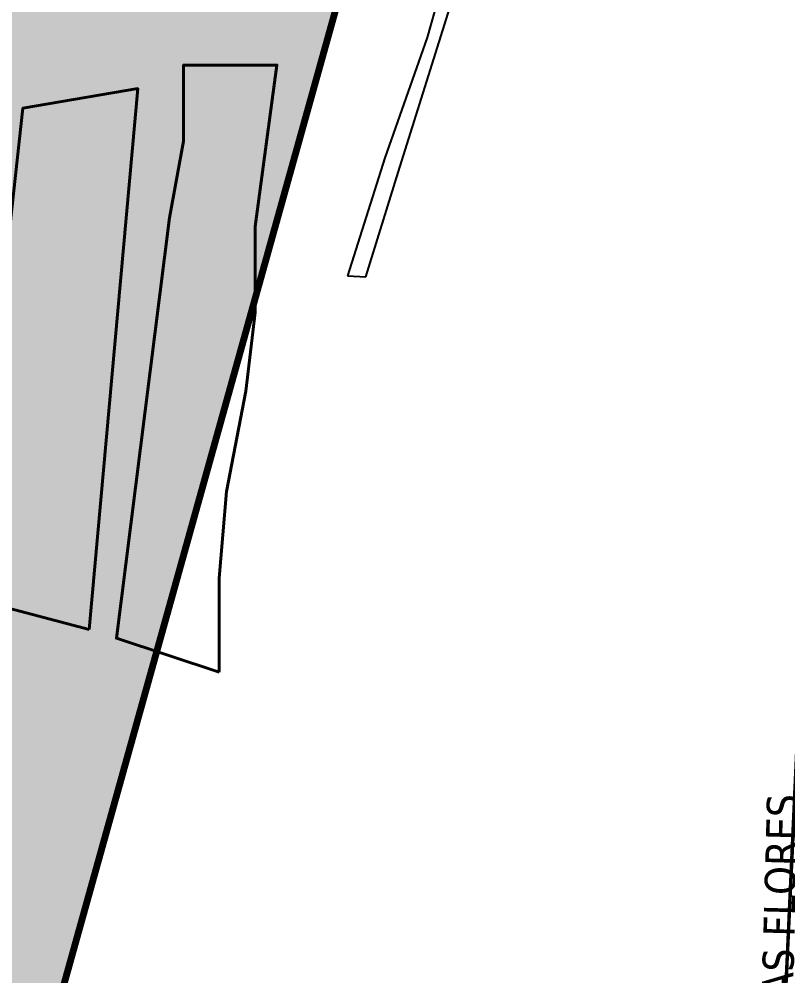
# Model space of a CAD drawing. Header units: metres. Extents: x 2 to 659295185, y -28 to 1124222152.
# Drawn here: x 658728.7 to 658938.2, y 1122896.8 to 1123157.6 of the extents above; entities that cross this region are included whole.
import ezdxf

# ---------------------------------------------------------------- set-up
doc = ezdxf.new("R2010")
doc.units = ezdxf.units.M
doc.header["$MEASUREMENT"] = 0
doc.layers.add('CALLES', color=1, linetype='CONTINUOUS')
doc.layers.add('MANZANA', color=30, linetype='CONTINUOUS')
doc.layers.add('OCUPACIONES IRREGULARES', color=34, linetype='CONTINUOUS', lineweight=200)
doc.styles.get("Standard").update_dxf_attribs({"font": 'tahoma.ttf'})

msp = doc.modelspace()

# ---------------------------------------------------------------- hatches: boundary and pattern name
at = {"layer": 'OCUPACIONES IRREGULARES', "lineweight": 200, "transparency": 33554651}
h = msp.add_hatch(color=256, dxfattribs=at)
h.dxf.hatch_style = 1
h.set_gradient(color1=(153, 76, 0), one_color=1, tint=1)
h.paths.add_polyline_path([(658828, 1123207), (658659, 1123135), (658233, 1122810), (658325, 1122630), (658334, 1122562), (658490, 1122561), (658500, 1122537), (658649, 1122565)])

# ---------------------------------------------------------------- linework, layer by layer
at = {"layer": 'MANZANA', "lineweight": -2}
for p, q in [((658847.1199, 1123178.7402), (658839.8966, 1123152.6055)), ((658831.9558, 1123115.853), (658851.2923, 1123177.3205)), ((658839.8966, 1123152.6055), (658828.3194, 1123119.8222)), ((658828.3194, 1123119.8222), (658818.1605, 1123087.6987)), ((658823.207, 1123087.3888), (658831.9558, 1123115.853)), ((658818.1605, 1123087.6987), (658823.207, 1123087.3888)), ((658936.128, 1122858.56), (658940.316, 1122944.234))]:
    msp.add_line(p, q, dxfattribs=at)
at = {"layer": 'MANZANA', "lineweight": 40}
for points in [[(658783.1915, 1122979.6385), (658783.1915, 1123005.2149), (658785.1492, 1123028.9064), (658790.4626, 1123056.2076), (658793.0115, 1123077.6832), (658793.0115, 1123101.1398), (658796.1809, 1123124.7906), (658798.9313, 1123145.1217), (658787.8204, 1123145.1217), (658773.4838, 1123145.1217), (658773.4838, 1123124.3529), (658769.6513, 1123103.4785), (658757.7544, 1123009.0604), (658755.2061, 1122988.8362), (658783.1915, 1122979.6385)], [(658747.7402, 1122991.2422), (658715.05, 1122999.8957), (658729.7127, 1123133.3925), (658761.0095, 1123138.7149), (658747.7402, 1122991.2422)]]:
    msp.add_lwpolyline(points, dxfattribs=at)
at = {"layer": 'MANZANA'}
msp.add_lwpolyline([(658345.5346, 1121765.0271), (658588.708, 1121736.4184), (658883.597, 1122023.6051), (658906.7039, 1122042.3107), (658921.0082, 1122534.1592), (658947.4162, 1123110.7331)], dxfattribs=at)
at = {"layer": 'OCUPACIONES IRREGULARES', "lineweight": 200}
msp.add_lwpolyline([(658828, 1123207), (658659, 1123135), (658233, 1122810), (658325, 1122630), (658334, 1122562), (658490, 1122561), (658500, 1122537), (658649, 1122565), (658828, 1123207)], dxfattribs=at)

# ---------------------------------------------------------------- texts
at = {"layer": 'CALLES', "color": 0}
msp.add_text('CALLE LAS FLORES', height=8.5, rotation=88.466595, dxfattribs=at).set_placement((658938.4718, 1122850.8698))

doc.saveas('drawing.dxf')
